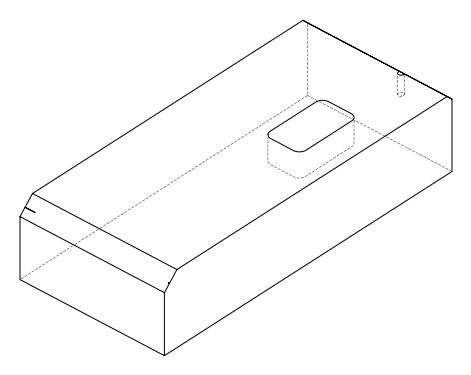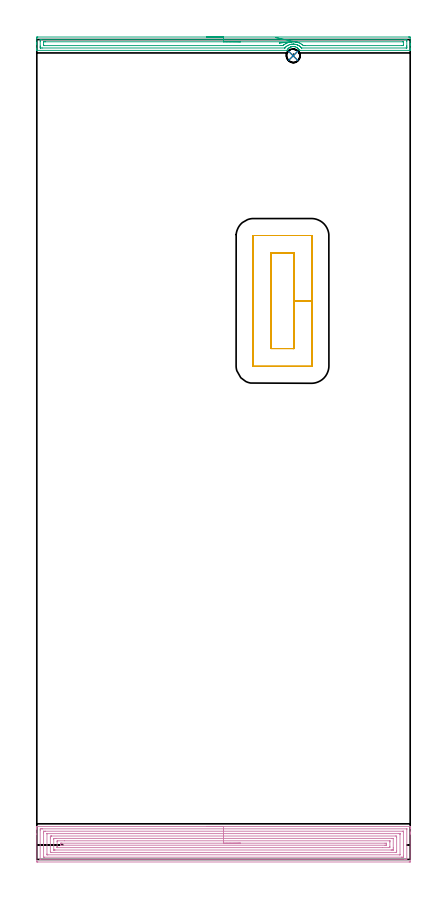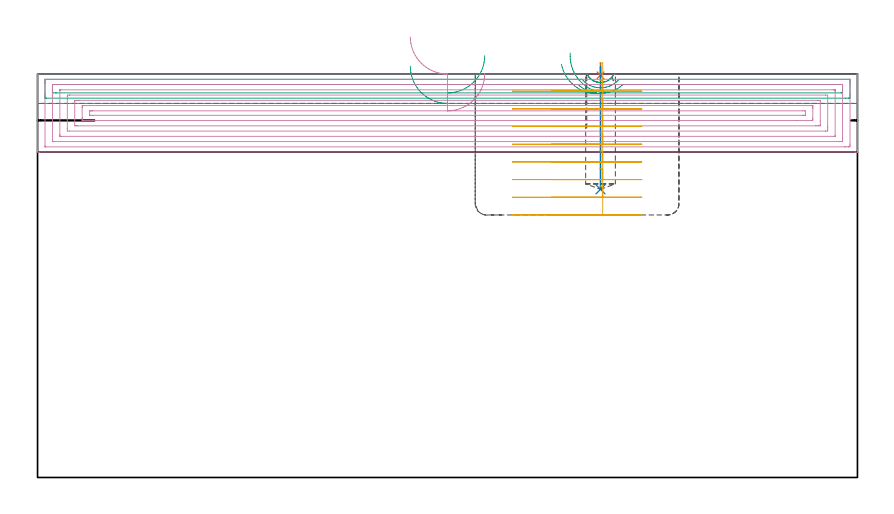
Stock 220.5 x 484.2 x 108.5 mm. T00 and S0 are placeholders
(PLAN: 5 operations, 3 tool changes, 27.2 min)
(1 SPOT_DRILL | STEP1POCKET | NXT0321_9005460120000 | 0.03 min | 4 mm3)
(2 DRILL_BLIND_HOLE_INTO_CENTER | STEP1POCKET | NXT0301_051 | 0.13 min | 1490 mm3)
(3 AREA_MILL | FG_CHAMFER_SURFACE | UGT0205_001 | 5.65 min | 6929 mm3)
(4 AREA_MILL_1 | FG_CHAMFER_SURFACE_1 | UGT0205_001 | 14.4 min | 48560 mm3)
(5 MILL_RECTANGULAR_POCKET | POCKET_RECTANGULAR_STRAIGHT | UGT0201_095 | Follow Part, ap 5, ae 75% | 6.99 min | 197953 mm3)
(TOOL NXT0321_9005460120000 | NC Spot Drill, 142deg, 12mm, Carbide, Uncoated | D12 PA142 FL30 Z2)
(TOOL NXT0301_051 | Carbide Drill 8mm [860.1-0800-040A1-MM 2214] | D8 PA140 FL53 Z2)
(TOOL UGT0205_001 | Chamfer Mill 20 x 3 x 45 deg. | D20 FL50 Z2)
(TOOL UGT0201_095 | End mill 20 mm | D20 R3 FL38 Z4)
(OP 1 SPOT_DRILL)
G17 G21 G94 G90
T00 M6
G54
G17 G0 G90 X151.4 Y474.6 S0 M3
G43 Z118.5 H0
G94 G81 G98 Z108.156 F250. R111.5
G80
M5
M2
(OP 2 DRILL_BLIND_HOLE_INTO_CENTER)
G17 G21 G94 G90
T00 M6
G54
G17 G0 G90 X151.4 Y474.6 S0 M3
G43 Z118.5 H1
G94 G81 G98 Z77.5 F250. R110.5
G80
M5
M2
(OP 3 AREA_MILL)
G17 G21 G94 G90
T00 M6
G54
G17 G0 G90 X100.25 Y485.7 S1061 M3
G43 Z118.5 H0
Z110.6
G94 G1 X100.288 Z109.728 F250.
X100.402 Z108.864
X100.591 Z108.012
X100.853 Z107.18
X101.187 Z106.374
X101.59 Z105.6
X102.058 Z104.864
X102.59 Z104.172
X103.179 Z103.529
X103.822 Z102.94
X104.514 Z102.408
X105.25 Z101.94
X106.024 Z101.537
X106.83 Z101.203
X107.662 Z100.941
X108.513 Z100.752
X109.378 Z100.638
X110.25 Z100.6
X219.472
X219.907 Y485.699 Z100.601
X220.338 Y485.695 Z100.603
X220.49 Y485.691 Z100.606
X220.5 Y485.27 Z101.027
Y481.75 Z104.545
Y481.16 Z105.138
Y480.87 Z105.427
Y479.11 Z107.185
Y478.531 Z107.768
Y478.23 Z108.069
X220.499 Y478.082 Z108.217
X220.49 Y477.806 Z108.493
X220.353 Y477.8 Z108.5
X155.272
X155.028 Y477.804 Z108.49
X154.939 Y477.957 Z108.341
X154.897 Y478.034 Z108.265
X154.752 Y478.273 Z108.025
X154.735 Y478.298 Z108.001
X154.594 Y478.501 Z107.798
X154.529 Y478.586 Z107.713
X154.506 Y478.616 Z107.682
X154.457 Y478.67 Z107.626
X154.32 Y478.825 Z107.474
X154.232 Y478.913 Z107.387
X154.123 Y479.021 Z107.277
X153.912 Y479.203 Z107.095
X153.794 Y479.296 Z107.003
X153.691 Y479.375 Z106.923
X153.612 Y479.429 Z106.868
X153.489 Y479.503 Z106.792
X153.397 Y479.559 Z106.737
X153.175 Y479.674 Z106.623
X152.718 Y479.864 Z106.434
X152.274 Y479.992 Z106.307
X152.259 Y479.995 Z106.304
X152.152 Y480.011 Z106.284
X151.824 Y480.068 Z106.228
X151.648 Y480.083 Z106.214
X151.557 Y480.09 Z106.205
X151.544 Y480.091 Z106.204
X151.265 Y480.09 Z106.205
X150.93 Y480.063 Z106.236
X150.761 Y480.032 Z106.266
X150.529 Y479.99 Z106.307
X150.479 Y479.981 Z106.316
X150.369 Y479.946 Z106.347
X150.149 Y479.882 Z106.416
X150.036 Y479.847 Z106.451
X149.923 Y479.798 Z106.499
X149.578 Y479.649 Z106.648
X149.391 Y479.55 Z106.748
X149.356 Y479.531 Z106.766
X149.18 Y479.422 Z106.875
X149.141 Y479.398 Z106.899
X149.007 Y479.294 Z107.004
X148.873 Y479.19 Z107.107
X148.783 Y479.11 Z107.187
X148.651 Y478.995 Z107.304
X148.586 Y478.928 Z107.371
X148.443 Y478.783 Z107.517
X148.345 Y478.67 Z107.63
X148.247 Y478.557 Z107.742
X148.205 Y478.5 Z107.798
X148.14 Y478.405 Z107.892
X148.042 Y478.262 Z108.034
X148.023 Y478.23 Z108.066
X147.892 Y478.012 Z108.286
X147.868 Y477.968 Z108.33
X147.801 Y477.846 Z108.448
X147.772 Y477.804 Z108.489
X147.694 Y477.8 Z108.5
X0.147
X0.01 Y477.806 Z108.493
X0. Y478.083 Z108.216
Y478.531 Z107.768
Y479.11 Z107.185
Y481.16 Z105.138
Y481.747 Z104.547
Y482.335 Z103.961
Y484.975 Z101.322
X0.003 Y485.27 Z101.027
X0.01 Y485.691 Z100.606
X0.161 Y485.695 Z100.603
X0.592 Y485.7 Z100.6
X110.25
Y484.286 Z102.014
X217.338
X218.124 Y484.285 Z102.015
X218.232 Y484.284 Z102.016
X218.472 Y484.279 Z102.021
X218.49 Y484.201 Z102.099
X218.496 Y484.023 Z102.277
X218.499 Y483.51 Z102.79
X218.5 Y483.139 Z103.161
Y480.5 Z105.8
X218.499 Y479.99 Z106.31
X218.498 Y479.622 Z106.678
X218.49 Y479.25 Z107.05
X218.484 Y479.22 Z107.08
X218.467 Y479.219 Z107.081
X218.419 Y479.216 Z107.084
X218.321 Y479.215 Z107.085
X218.124 Y479.214 Z107.086
X156.503 Y479.215 Z107.085
X156.406 Y479.216 Z107.084
X156.358 Y479.219 Z107.081
X156.338 Y479.221 Z107.079
X156.129 Y479.442 Z106.858
X155.828 Y479.757 Z106.543
X155.718 Y479.868 Z106.432
X155.575 Y479.99 Z106.31
X155.162 Y480.324 Z105.976
X154.826 Y480.548 Z105.752
X154.623 Y480.67 Z105.63
X154.228 Y480.87 Z105.43
X153.935 Y480.995 Z105.305
X153.719 Y481.083 Z105.217
X153.043 Y481.291 Z105.009
X152.793 Y481.351 Z104.949
X152.503 Y481.403 Z104.897
X152.152 Y481.458 Z104.842
X151.835 Y481.486 Z104.814
X151.51 Y481.504 Z104.796
X151.425 Y481.506 Z104.794
X151.343 Y481.505 Z104.795
X151.26 Y481.501 Z104.799
X150.665 Y481.458 Z104.842
X150.525 Y481.441 Z104.859
X150.369 Y481.415 Z104.885
X149.903 Y481.33 Z104.97
X149.477 Y481.21 Z105.09
X149.214 Y481.13 Z105.17
X148.567 Y480.87 Z105.43
X148.225 Y480.692 Z105.608
X148.004 Y480.566 Z105.734
X147.694 Y480.366 Z105.934
X147.481 Y480.2 Z106.1
X147.228 Y479.99 Z106.31
X147.007 Y479.789 Z106.511
X146.802 Y479.583 Z106.717
X146.576 Y479.334 Z106.966
X146.483 Y479.233 Z107.067
X146.47 Y479.221 Z107.079
X146.45 Y479.219 Z107.081
X146.402 Y479.216 Z107.084
X146.304 Y479.215 Z107.085
X3.162 Y479.214 Z107.086
X2.376 Y479.215 Z107.085
X2.268 Y479.216 Z107.084
X2.028 Y479.221 Z107.079
X2.01 Y479.299 Z107.001
X2.004 Y479.477 Z106.823
X2.001 Y479.99 Z106.31
X2. Y480.361 Z105.939
Y483.001 Z103.299
X2.001 Y483.51 Z102.79
X2.002 Y483.878 Z102.422
X2.01 Y484.25 Z102.05
X2.016 Y484.28 Z102.02
X2.033 Y484.282 Z102.018
X2.081 Y484.284 Z102.016
X2.179 Y484.285 Z102.015
X2.376 Y484.286 Z102.014
X110.25
Y482.872 Z103.428
X150.146 Y482.871 Z103.429
X150.369 Y482.866 Z103.434
X150.164 Y482.832 Z103.468
X149.685 Y482.753 Z103.547
X149.477 Y482.717 Z103.583
X149.404 Y482.702 Z103.598
X149.097 Y482.63 Z103.67
X148.7 Y482.517 Z103.783
X148.586 Y482.481 Z103.819
X148.269 Y482.377 Z103.923
X148.043 Y482.285 Z104.015
X147.694 Y482.14 Z104.16
X147.42 Y482.021 Z104.279
X146.883 Y481.75 Z104.55
X146.831 Y481.722 Z104.578
X146.802 Y481.704 Z104.596
X146.292 Y481.374 Z104.926
X145.911 Y481.083 Z105.217
X145.793 Y480.987 Z105.313
X145.39 Y480.644 Z105.656
X145.344 Y480.635 Z105.665
X145.26 Y480.632 Z105.668
X145.019 Y480.63 Z105.67
X144.373 Y480.629 Z105.671
X144.128
X4.403
X4.159 Y480.631 Z105.669
X4.077 Y480.632 Z105.668
X4.021 Y480.635 Z105.665
X4.01 Y480.714 Z105.586
X4.005 Y480.87 Z105.43
X4.001 Y481.026 Z105.274
Y482.63 Z103.67
X4.002 Y482.784 Z103.516
X4.009 Y482.838 Z103.462
X4.015 Y482.865 Z103.435
X4.037 Y482.866 Z103.434
X4.159 Y482.869 Z103.431
X4.806 Y482.871 Z103.429
X5.05 Y482.872 Z103.428
X110.25
X111.122 Z103.466
X111.986 Z103.58
X112.838 Z103.769
X113.67 Z104.031
X114.476 Z104.365
X115.25 Z104.768
X115.986 Z105.237
X116.678 Z105.768
X117.321 Z106.357
X117.91 Z107.001
X118.442 Z107.693
X118.91 Z108.428
X119.313 Z109.202
X119.647 Z110.008
X119.909 Z110.84
X120.098 Z111.692
X120.212 Z112.557
X120.25 Z113.428
G0 X143.259 Y482.191 Z114.136
G1 X143.234 Y482.189 Z113.264
X143.284 Y482.193 Z112.393
X143.41 Y482.202 Z111.53
X143.61 Y482.216 Z110.681
X143.883 Y482.237 Z109.853
X144.228 Y482.262 Z109.052
X144.64 Y482.292 Z108.284
X145.118 Y482.327 Z107.554
X145.658 Y482.367 Z106.87
X146.254 Y482.411 Z106.235
X146.904 Y482.458 Z105.655
X147.602 Y482.51 Z105.134
X148.342 Y482.564 Z104.675
X149.119 Y482.621 Z104.284
X149.928 Y482.68 Z103.961
X150.761 Y482.742 Z103.711
X151.613 Y482.804 Z103.534
X152.477 Y482.868 Z103.432
X152.73 Y482.871 Z103.429
X216.097
X216.341 Y482.87 Z103.43
X216.423 Y482.868 Z103.432
X216.479 Y482.865 Z103.435
X216.49 Y482.786 Z103.514
X216.495 Y482.63 Z103.67
X216.499 Y482.474 Z103.826
Y480.87 Z105.43
X216.497 Y480.716 Z105.584
X216.491 Y480.662 Z105.638
X216.485 Y480.635 Z105.665
X216.463 Y480.634 Z105.666
X216.341 Y480.632 Z105.668
X215.694 Y480.629 Z105.671
X215.45
X158.392
X157.743 Y480.631 Z105.669
X157.501 Y480.634 Z105.666
X157.424 Y480.636 Z105.664
X157.337 Y480.708 Z105.592
X157.141 Y480.87 Z105.43
X156.609 Y481.3 Z105.
X155.914 Y481.75 Z104.55
X155.718 Y481.857 Z104.443
X155.489 Y481.976 Z104.324
X154.826 Y482.262 Z104.038
X154.496 Y482.386 Z103.914
X154.03 Y482.536 Z103.764
X153.935 Y482.564 Z103.736
X153.706 Y482.63 Z103.67
X153.396 Y482.699 Z103.601
X153.043 Y482.767 Z103.533
X152.872 Y482.799 Z103.501
X152.619 Y482.84 Z103.46
X152.523 Y482.858 Z103.442
X152.477 Y482.868 Z103.432
X151.637 Y483.051 Z103.287
X150.787 Y483.237 Z103.218
X149.935 Y483.423 Z103.225
X149.087 Y483.609 Z103.308
X148.248 Y483.792 Z103.466
X147.427 Y483.971 Z103.699
X146.628 Y484.146 Z104.003
X145.859 Y484.314 Z104.378
X145.124 Y484.475 Z104.82
X144.43 Y484.626 Z105.326
X143.781 Y484.768 Z105.892
X143.183 Y484.899 Z106.514
X142.641 Y485.017 Z107.187
X142.157 Y485.123 Z107.905
X141.737 Y485.215 Z108.664
X141.383 Y485.292 Z109.458
X141.098 Y485.354 Z110.28
X140.884 Y485.401 Z111.124
G0 Z118.5
M5
M2
(OP 4 AREA_MILL_1)
G17 G21 G94 G90
T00 M6
G54
G17 G0 G90 X100.25 Y19.5 S1061 M3
G43 Z118.5 H0
G94 G1 X100.288 Z117.628 F250.
X100.402 Z116.763
X100.591 Z115.912
X100.853 Z115.08
X101.187 Z114.274
X101.59 Z113.5
X102.059 Z112.764
X102.59 Z112.072
X103.179 Z111.429
X103.822 Z110.84
X104.514 Z110.308
X105.25 Z109.84
X106.024 Z109.437
X106.83 Z109.103
X107.662 Z108.841
X108.514 Z108.652
X109.378 Z108.538
X110.25 Z108.5
X220.353
X220.49 Y19.498 Z108.489
X220.497 Y19.37 Z108.362
X220.5 Y19.235 Z108.234
Y18.797 Z107.796
Y18.219 Z107.214
Y16.174 Z105.171
Y15.585 Z104.58
Y15.002 Z103.997
Y-1.097 Z87.9
X220.497 Y-1.395 Z87.602
X220.49 Y-1.492 Z87.505
X220.391 Y-1.499 Z87.499
X219.908 Y-1.5 Z87.5
X0.592
X0.188 Y-1.496 Z87.502
X0.01 Y-1.492 Z87.505
X0. Y-1.097 Z87.9
Y15.002 Z103.997
Y17.93 Z106.926
Y18.219 Z107.214
Y18.797 Z107.796
Y19.235 Z108.234
X0.003 Y19.37 Z108.362
X0.01 Y19.498 Z108.489
X0.147 Y19.5 Z108.5
X110.25
Y18.086 Z107.086
X218.261 Y18.085 Z107.085
X218.468 Y18.081 Z107.081
X218.487 Y18.079 Z107.079
X218.493 Y18.066 Z107.066
X218.498 Y18.041 Z107.041
X218.499 Y18.015 Z107.015
X218.5 Y17.849 Z106.849
X218.499 Y0.659 Z89.659
X218.498 Y0.292 Z89.292
X218.49 Y-0.073 Z88.927
X218.125 Y-0.082 Z88.918
X217.988 Y-0.084 Z88.916
X217.233 Y-0.086 Z88.914
X217.098
X2.24 Y-0.085 Z88.915
X2.032 Y-0.081 Z88.919
X2.013 Y-0.079 Z88.921
X2.007 Y-0.066 Z88.934
X2.002 Y-0.04 Z88.96
X2.001 Y-0.015 Z88.985
X2. Y0.151 Z89.151
X2.001 Y17.341 Z106.341
X2.002 Y17.709 Z106.709
X2.01 Y18.074 Z107.074
X2.376 Y18.083 Z107.083
X2.512 Y18.085 Z107.085
X3.267 Y18.086 Z107.086
X3.402
X110.25
Y16.672 Z105.672
X216.13 Y16.671 Z105.671
X216.341 Y16.67 Z105.67
X216.412 Y16.668 Z105.668
X216.466 Y16.665 Z105.665
X216.49 Y16.659 Z105.659
X216.493 Y16.619 Z105.619
X216.497 Y16.463 Z105.463
X216.5 Y16.307 Z105.307
Y2.259 Z91.259
X216.498 Y1.537 Z90.537
X216.496 Y1.385 Z90.385
X216.49 Y1.336 Z90.336
X216.447 Y1.334 Z90.334
X216.341 Y1.332 Z90.332
X215.662 Y1.329 Z90.329
X215.45
X4.37
X4.159 Y1.33 Z90.33
X4.088 Y1.332 Z90.332
X4.034 Y1.335 Z90.335
X4.01 Y1.341 Z90.341
X4.007 Y1.381 Z90.381
X4.003 Y1.537 Z90.537
X4. Y1.693 Z90.693
Y15.741 Z104.741
X4.002 Y16.463 Z105.463
X4.004 Y16.615 Z105.615
X4.01 Y16.664 Z105.664
X4.053 Y16.666 Z105.666
X4.159 Y16.668 Z105.668
X4.839 Y16.671 Z105.671
X5.05 Y16.672 Z105.672
X110.25
Y15.257 Z104.257
X214.
X214.382 Y15.253 Z104.253
X214.463 Y15.25 Z104.25
X214.49 Y15.248 Z104.248
X214.493 Y15.209 Z104.209
X214.496 Y15.12 Z104.12
X214.5 Y14.765 Z103.765
X214.499 Y2.883 Z91.883
X214.497 Y2.78 Z91.78
X214.493 Y2.756 Z91.756
X214.49 Y2.75 Z91.75
X214.479 Y2.747 Z91.747
X214.412 Y2.745 Z91.745
X214.225 Y2.743 Z91.743
X6.5
X6.118 Y2.747 Z91.747
X6.037 Y2.75 Z91.75
X6.01 Y2.752 Z91.752
X6.007 Y2.791 Z91.791
X6.004 Y2.88 Z91.88
X6. Y3.235 Z92.235
X6.001 Y15.117 Z104.117
X6.003 Y15.22 Z104.22
X6.007 Y15.244 Z104.244
X6.01 Y15.25 Z104.25
X6.022 Y15.253 Z104.253
X6.088 Y15.255 Z104.255
X6.275 Y15.257 Z104.257
X110.25
Y13.843 Z102.843
X211.884
X212.49 Y13.829 Z102.829
X212.499 Y13.224 Z102.224
X212.5 Y5.32 Z94.32
X212.499 Y5.049 Z94.049
X212.497 Y4.445 Z93.445
X212.49 Y4.171 Z93.171
X211.898 Y4.157 Z93.157
X211.884
X8.616
X8.01 Y4.171 Z93.171
X8.001 Y4.777 Z93.777
X8. Y12.68 Z101.68
X8.001 Y12.951 Z101.951
X8.003 Y13.555 Z102.555
X8.01 Y13.829 Z102.829
X8.602 Y13.843 Z102.843
X8.616
X110.25
Y12.429 Z101.429
X209.74
X210.101 Y12.426 Z101.426
X210.46 Y12.422 Z101.422
X210.491 Y12.415 Z101.415
X210.495 Y12.378 Z101.378
X210.499 Y12.309 Z101.309
X210.5 Y6.805 Z95.805
Y5.927 Z94.927
X210.498 Y5.731 Z94.731
X210.495 Y5.633 Z94.633
X210.49 Y5.588 Z94.588
X210.456 Y5.577 Z94.577
X210.101 Y5.574 Z94.574
X209.57 Y5.571 Z94.571
X209.209
X10.76
X10.399 Y5.574 Z94.574
X10.04 Y5.578 Z94.578
X10.009 Y5.585 Z94.585
X10.005 Y5.622 Z94.622
X10.001 Y5.691 Z94.691
X10. Y12.073 Z101.073
X10.002 Y12.27 Z101.27
X10.005 Y12.368 Z101.368
X10.01 Y12.412 Z101.412
X10.044 Y12.423 Z101.423
X10.399 Y12.426 Z101.426
X10.93 Y12.429 Z101.429
X11.291
X110.25
Y11.015 Z100.015
X208.318 Y11.014 Z100.014
X208.419 Y11.013 Z100.013
X208.48 Y11.011 Z100.011
X208.489 Y11.009 Z100.009
X208.493 Y10.958 Z99.958
X208.497 Y10.855 Z99.855
X208.5 Y10.496 Z99.496
Y10.317 Z99.317
X208.499 Y7.504 Z96.504
X208.495 Y7.324 Z96.324
X208.485 Y6.992 Z95.992
X208.318 Y6.989 Z95.989
X208.134 Y6.986 Z95.986
X204.206 Y6.985 Z95.985
X12.182 Y6.986 Z95.986
X12.081 Y6.987 Z95.987
X12.02 Y6.989 Z95.989
X12.012 Y6.991 Z95.991
X12.007 Y7.042 Z96.042
X12.003 Y7.145 Z96.145
X12. Y7.504 Z96.504
Y7.683 Z96.683
X12.001 Y10.496 Z99.496
X12.005 Y10.676 Z99.676
X12.015 Y11.008 Z100.008
X12.182 Y11.011 Z100.011
X12.367 Y11.014 Z100.014
X16.288 Y11.015 Z100.015
X110.25
Y9.601 Z98.601
X205.643 Y9.6 Z98.6
X206.376 Y9.596 Z98.596
X206.436 Y9.594 Z98.594
X206.493 Y9.481 Z98.481
X206.496 Y9.439 Z98.439
X206.5 Y8.596 Z97.596
X206.499 Y8.561 Z97.561
X206.494 Y8.456 Z97.456
X206.49 Y8.41 Z97.41
X206.299 Y8.406 Z97.406
X205.971 Y8.401 Z97.401
X205.807 Y8.4 Z97.4
X205.643
X14.857
X14.124 Y8.404 Z97.404
X14.064 Y8.406 Z97.406
X14.007 Y8.52 Z97.52
X14.004 Y8.561 Z97.561
X14. Y9.405 Z98.405
X14.001 Y9.439 Z98.439
X14.006 Y9.544 Z98.544
X14.01 Y9.59 Z98.59
X14.201 Y9.594 Z98.594
X14.529 Y9.599 Z98.599
X14.693 Y9.6 Z98.6
X14.857
X110.25 Y9.601 Z98.601
X111.122 Z98.639
X111.987 Z98.752
X112.838 Z98.941
X113.67 Z99.204
X114.476 Z99.537
X115.25 Z99.94
X115.986 Z100.409
X116.678 Z100.94
X117.321 Z101.529
X117.91 Z102.173
X118.442 Z102.865
X118.91 Z103.601
X119.313 Z104.374
X119.647 Z105.18
X119.909 Z106.012
X120.098 Z106.864
X120.212 Z107.729
X120.25 Z108.601
G0 Z118.5
M5
M2
(OP 5 MILL_RECTANGULAR_POCKET)
G17 G21 G94 G90
T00 M6
G54
G17 G0 G90 X151.208 Y301.7 S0 M3
G43 Z118.639 H0
Z111.639
G94 G1 X152. Z111.427 F250.
Y329.85 Z103.884
Y358. F500.
X138.2
Y301.7
X152.
Y329.85
X162.5
Y368.2
G3 X162.2 Y368.5 R0.3
G1 X128.
G3 X127.7 Y368.2 R0.3
G1 Y291.5
G3 X128. Y291.2 R0.3
G1 X162.2
G3 X162.5 Y291.5 R0.3
G1 Y329.85
Y330.85
G0 X151.208 Y301.7 Z106.884
G1 X152. Z106.672 F250.
Y329.85 Z99.129
Y358. F500.
X138.2
Y301.7
X152.
Y329.85
X162.5
Y368.2
G3 X162.2 Y368.5 R0.3
G1 X128.
G3 X127.7 Y368.2 R0.3
G1 Y291.5
G3 X128. Y291.2 R0.3
G1 X162.2
G3 X162.5 Y291.5 R0.3
G1 Y329.85
Y330.85
G0 X151.208 Y301.7 Z102.129
G1 X152. Z101.917 F250.
Y329.85 Z94.374
Y358. F500.
X138.2
Y301.7
X152.
Y329.85
X162.5
Y368.2
G3 X162.2 Y368.5 R0.3
G1 X128.
G3 X127.7 Y368.2 R0.3
G1 Y291.5
G3 X128. Y291.2 R0.3
G1 X162.2
G3 X162.5 Y291.5 R0.3
G1 Y329.85
Y330.85
G0 X151.208 Y301.7 Z97.374
G1 X152. Z97.162 F250.
Y329.85 Z89.619
Y358. F500.
X138.2
Y301.7
X152.
Y329.85
X162.5
Y368.2
G3 X162.2 Y368.5 R0.3
G1 X128.
G3 X127.7 Y368.2 R0.3
G1 Y291.5
G3 X128. Y291.2 R0.3
G1 X162.2
G3 X162.5 Y291.5 R0.3
G1 Y329.85
Y330.85
G0 X151.208 Y301.7 Z92.619
G1 X152. Z92.407 F250.
Y329.85 Z84.865
Y358. F500.
X138.2
Y301.7
X152.
Y329.85
X162.5
Y368.2
G3 X162.2 Y368.5 R0.3
G1 X128.
G3 X127.7 Y368.2 R0.3
G1 Y291.5
G3 X128. Y291.2 R0.3
G1 X162.2
G3 X162.5 Y291.5 R0.3
G1 Y329.85
Y330.85
G0 X151.208 Y301.7 Z87.865
G1 X152. Z87.652 F250.
Y329.85 Z80.11
Y358. F500.
X138.2
Y301.7
X152.
Y329.85
X162.5
Y368.2
G3 X162.2 Y368.5 R0.3
G1 X128.
G3 X127.7 Y368.2 R0.3
G1 Y291.5
G3 X128. Y291.2 R0.3
G1 X162.2
G3 X162.5 Y291.5 R0.3
G1 Y329.85
Y330.85
G0 X151.208 Y301.7 Z83.11
G1 X152. Z82.898 F250.
Y329.85 Z75.355
Y358. F500.
X138.2
Y301.7
X152.
Y329.85
X162.5
Y368.2
G3 X162.2 Y368.5 R0.3
G1 X128.
G3 X127.7 Y368.2 R0.3
G1 Y291.5
G3 X128. Y291.2 R0.3
G1 X162.2
G3 X162.5 Y291.5 R0.3
G1 Y329.85
Y330.85
G0 X151.208 Y301.7 Z78.355
G1 X152. Z78.143 F250.
Y329.85 Z70.6
Y358. F500.
X138.2
Y301.7
X152.
Y329.85
X162.5
Y368.2
G3 X162.2 Y368.5 R0.3
G1 X128.
G3 X127.7 Y368.2 R0.3
G1 Y291.5
G3 X128. Y291.2 R0.3
G1 X162.2
G3 X162.5 Y291.5 R0.3
G1 Y329.85
Y330.85
G0 Z118.639
M5
M2
